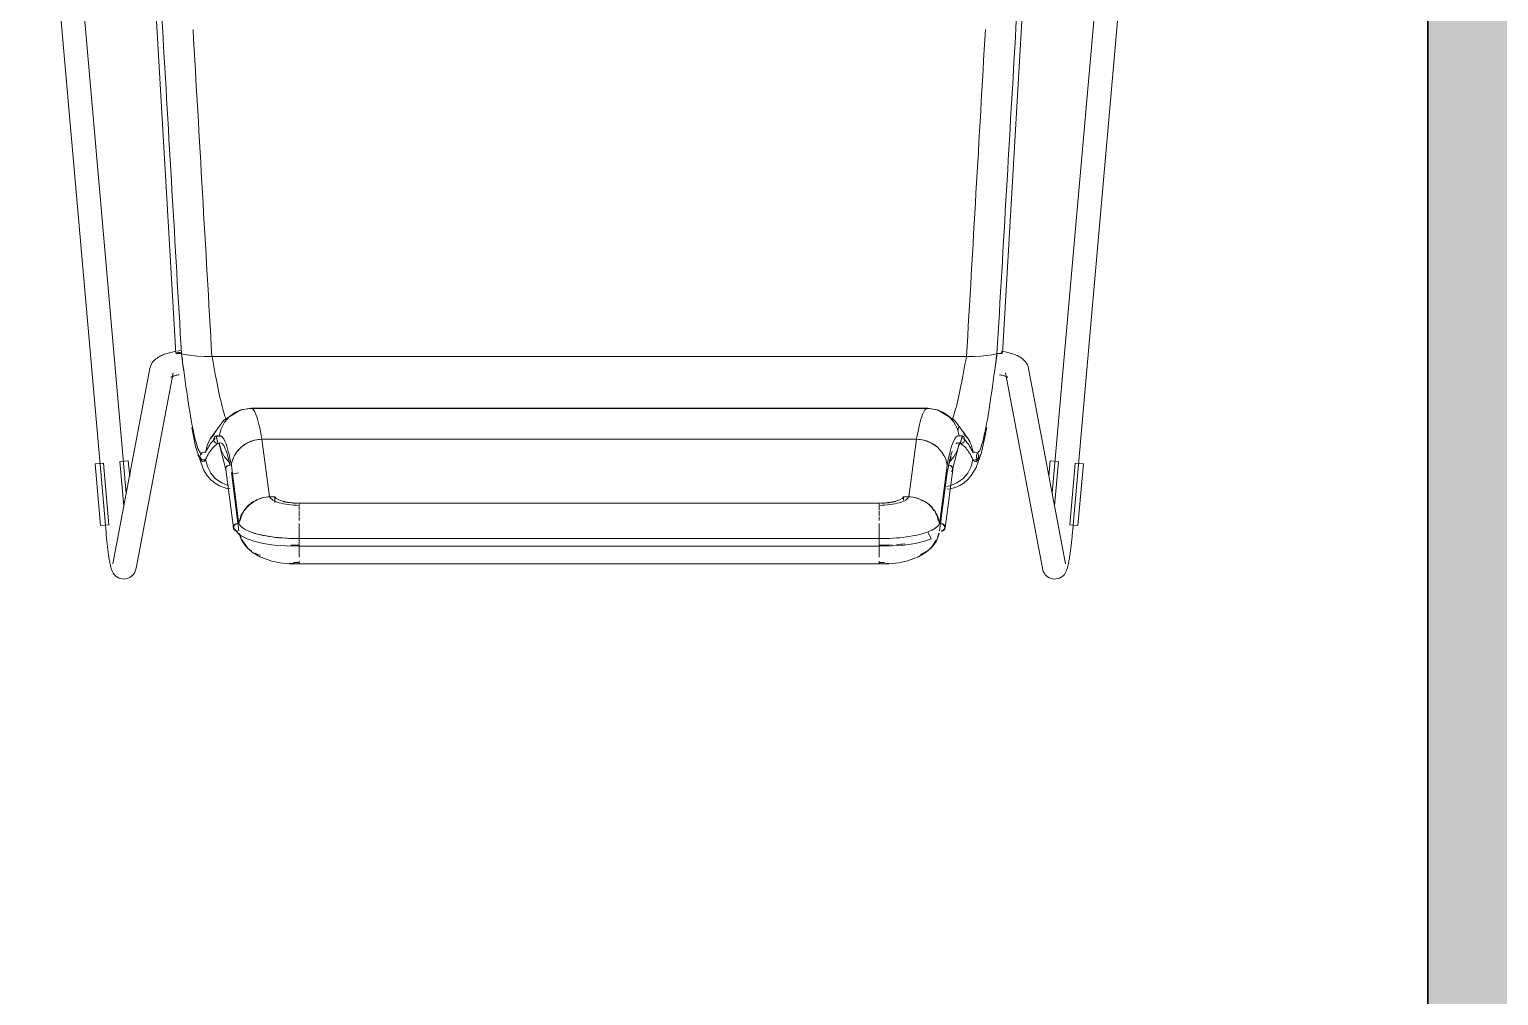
# Model space of a CAD drawing. Header units: millimetres. Extents: x 155927 to 295199, y -4084 to 97293.
# Drawn here: x 174840 to 175587, y 11252 to 11743 of the extents above; entities that cross this region are included whole.
import ezdxf

# ---------------------------------------------------------------- set-up
doc = ezdxf.new("R2010")
doc.units = ezdxf.units.MM
doc.header["$MEASUREMENT"] = 0
for name, color, linetype, lineweight in [('A-WALL-PATT', 7, 'CONTINUOUS', 9), ('I-FURN', 8, 'CONTINUOUS', 9), ('I-WALL', 7, 'CONTINUOUS', 9)]:
    doc.layers.add(name, color=color, linetype=linetype, lineweight=lineweight)

msp = doc.modelspace()

# ---------------------------------------------------------------- hatches: boundary and pattern name
at = {"layer": 'A-WALL-PATT'}
msp.add_hatch(color=256, dxfattribs=at).paths.add_polyline_path([(175550.83, 9369.61), (175652.83, 9369.61), (175652.83, 13505.61), (175550.83, 13505.61), (175550.83, 9692.73)], flags=0)

# ---------------------------------------------------------------- linework, layer by layer
at = {"layer": 'I-FURN'}
for p, q in [((174840.05, 11930.76), (174879, 11487.43)), ((174889.3, 11507.3), (174852.01, 11931.81)), ((175397.2, 11931.81), (175359.92, 11507.46)), ((175370.21, 11487.43), (175409.15, 11930.76)), ((174895.2, 11910.63), (174914.48, 11578.72)), ((175354.01, 11910.63), (175334.72, 11578.72)), ((174902.84, 11574.24), (174903.35, 11574.83)), ((174903.35, 11574.83), (174903.87, 11575.35)), ((174903.87, 11575.35), (174904.4, 11575.8)), ((174904.4, 11575.8), (174904.93, 11576.21)), ((174904.93, 11576.21), (174905.47, 11576.56)), ((174905.47, 11576.56), (174906.01, 11576.89)), ((174906.01, 11576.89), (174906.54, 11577.18)), ((174906.54, 11577.18), (174907.09, 11577.45)), ((174907.09, 11577.45), (174907.65, 11577.7)), ((174907.65, 11577.7), (174908.23, 11577.94)), ((174908.23, 11577.94), (174908.81, 11578.16)), ((174908.81, 11578.16), (174909.4, 11578.36)), ((174909.4, 11578.36), (174910, 11578.56)), ((174910, 11578.56), (174910.62, 11578.74)), ((174910.62, 11578.74), (174911.25, 11578.91)), ((174911.25, 11578.91), (174911.89, 11579.07)), ((174911.89, 11579.07), (174912.55, 11579.23)), ((174912.55, 11579.23), (174913.22, 11579.37)), ((174913.22, 11579.37), (174913.9, 11579.5)), ((174913.9, 11579.5), (174914.59, 11579.63)), ((174914.48, 11578.72), (174914.55, 11578.78)), ((174914.55, 11578.78), (174914.49, 11578.72)), ((174914.49, 11578.72), (174914.56, 11578.67)), ((174914.56, 11578.67), (174914.48, 11578.72)), ((174914.74, 11578.83), (174914.55, 11578.78)), ((174914.55, 11578.78), (174914.73, 11578.83)), ((174914.56, 11578.67), (174914.75, 11578.62)), ((174914.75, 11578.62), (174914.56, 11578.67)), ((174914.73, 11578.83), (174915.02, 11578.87)), ((174915.03, 11578.87), (174914.74, 11578.83)), ((174914.75, 11578.62), (174915.05, 11578.58)), ((174915.05, 11578.57), (174914.75, 11578.62)), ((174915.02, 11578.87), (174915.4, 11578.9)), ((174915.4, 11578.9), (174915.03, 11578.87)), ((174915.05, 11578.58), (174915.44, 11578.54)), ((174915.43, 11578.54), (174915.05, 11578.57)), ((174915.3, 11579.75), (174916.01, 11579.85)), ((174915.86, 11578.93), (174915.4, 11578.9)), ((174915.4, 11578.9), (174915.85, 11578.93)), ((174915.89, 11578.52), (174915.43, 11578.54)), ((174915.44, 11578.54), (174915.89, 11578.52)), ((174915.85, 11578.93), (174916.34, 11578.94)), ((174916.35, 11578.94), (174915.86, 11578.93)), ((174915.89, 11578.52), (174916.39, 11578.51)), ((174916.38, 11578.51), (174915.89, 11578.52)), ((174916.01, 11579.85), (174916.74, 11579.95)), ((174916.34, 11578.94), (174916.84, 11578.93)), ((174916.84, 11578.93), (174916.35, 11578.94)), ((174916.88, 11578.52), (174916.38, 11578.51)), ((174916.39, 11578.51), (174916.88, 11578.52)), ((174916.88, 11578.52), (174917.35, 11578.53)), ((174917.35, 11578.53), (174916.88, 11578.52)), ((174918.26, 11578.13), (174917.35, 11578.53)), ((174917.35, 11578.53), (174918.26, 11578.13)), ((174919.99, 11577.77), (174918.26, 11578.13)), ((174918.26, 11578.13), (174920, 11577.77)), ((174922.46, 11577.46), (174920, 11577.77)), ((174920, 11577.77), (174922.5, 11577.45)), ((174925.55, 11577.22), (174922.49, 11577.45)), ((174922.5, 11577.45), (174925.6, 11577.22)), ((174929.07, 11577.06), (174925.6, 11577.22)), ((174925.6, 11577.22), (174929.13, 11577.06)), ((174932.82, 11577), (174929.13, 11577.06)), ((174929.13, 11577.06), (174932.9, 11577)), ((174932.9, 11577), (175316.3, 11577)), ((175316.3, 11577), (174932.9, 11577)), ((175316.3, 11577), (175320.07, 11577.06)), ((175320.07, 11577.06), (175316.38, 11577)), ((175320.07, 11577.06), (175323.61, 11577.22)), ((175323.61, 11577.22), (175320.13, 11577.06)), ((175323.61, 11577.22), (175326.71, 11577.45)), ((175326.71, 11577.45), (175323.65, 11577.22)), ((175326.71, 11577.45), (175329.2, 11577.77)), ((175329.2, 11577.77), (175326.74, 11577.46)), ((175329.2, 11577.77), (175330.95, 11578.13)), ((175330.95, 11578.13), (175329.21, 11577.77)), ((175331.85, 11578.53), (175330.95, 11578.13)), ((175330.95, 11578.13), (175331.85, 11578.53)), ((175331.85, 11578.53), (175332.32, 11578.52)), ((175332.33, 11578.52), (175331.85, 11578.53)), ((175332.32, 11578.52), (175332.82, 11578.51)), ((175332.82, 11578.51), (175332.33, 11578.52)), ((175332.82, 11578.51), (175333.31, 11578.52)), ((175333.32, 11578.52), (175332.82, 11578.51)), ((175333.31, 11578.52), (175333.77, 11578.54)), ((175333.77, 11578.54), (175333.32, 11578.52)), ((175333.77, 11578.54), (175334.15, 11578.58)), ((175334.16, 11578.57), (175333.77, 11578.54)), ((175334.18, 11578.87), (175333.8, 11578.9)), ((175333.81, 11578.9), (175334.19, 11578.87)), ((175334.3, 11579.68), (175333.91, 11579.75)), ((175334.15, 11578.58), (175334.45, 11578.62)), ((175334.46, 11578.62), (175334.16, 11578.57)), ((175334.47, 11578.83), (175334.18, 11578.87)), ((175334.19, 11578.87), (175334.48, 11578.83)), ((175335.31, 11579.5), (175334.62, 11579.63)), ((175334.72, 11578.72), (175334.66, 11578.78)), ((175334.66, 11578.78), (175334.72, 11578.72)), ((175335.99, 11579.37), (175335.31, 11579.5)), ((175336.66, 11579.23), (175335.99, 11579.37)), ((175337.31, 11579.07), (175336.66, 11579.23)), ((175337.96, 11578.91), (175337.31, 11579.07)), ((175338.59, 11578.74), (175337.96, 11578.91)), ((175339.2, 11578.56), (175338.59, 11578.74)), ((175339.81, 11578.36), (175339.2, 11578.56)), ((175340.4, 11578.16), (175339.81, 11578.36)), ((175340.98, 11577.94), (175340.4, 11578.16)), ((175341.55, 11577.7), (175340.98, 11577.94)), ((175342.11, 11577.45), (175341.55, 11577.7)), ((175342.66, 11577.18), (175342.11, 11577.45)), ((175343.2, 11576.89), (175342.66, 11577.18)), ((175343.74, 11576.56), (175343.2, 11576.89)), ((175344.27, 11576.21), (175343.74, 11576.56)), ((175344.81, 11575.8), (175344.27, 11576.21)), ((175345.34, 11575.35), (175344.81, 11575.8)), ((175345.86, 11574.83), (175345.34, 11575.35)), ((175346.37, 11574.24), (175345.86, 11574.83)), ((174901.29, 11570.88), (174882.48, 11471.58)), ((174894.27, 11469.35), (174913.08, 11568.64)), ((174901.29, 11570.88), (174901.55, 11571.86)), ((174901.55, 11571.86), (174901.92, 11572.76)), ((174901.92, 11572.76), (174902.35, 11573.55)), ((174902.35, 11573.55), (174902.84, 11574.24)), ((174913.9, 11567.2), (174914.3, 11567.31)), ((174914.3, 11567.31), (174914.72, 11567.41)), ((174914.72, 11567.41), (174915.16, 11567.52)), ((174915.16, 11567.52), (174915.63, 11567.62)), ((174915.63, 11567.62), (174916.13, 11567.71)), ((175333.57, 11567.62), (175333.08, 11567.71)), ((175334.04, 11567.52), (175333.57, 11567.62)), ((175334.49, 11567.41), (175334.04, 11567.52)), ((175334.91, 11567.31), (175334.49, 11567.41)), ((175335.3, 11567.2), (175334.91, 11567.31)), ((175336.12, 11568.64), (175354.94, 11469.35)), ((175346.85, 11573.55), (175346.37, 11574.24)), ((175347.29, 11572.76), (175346.85, 11573.55)), ((175347.65, 11571.86), (175347.29, 11572.76)), ((175347.91, 11570.88), (175347.65, 11571.86)), ((175366.73, 11471.58), (175347.91, 11570.88)), ((174911.87, 11566.41), (174911.89, 11566.43)), ((174911.89, 11566.43), (174911.96, 11566.47)), ((174911.96, 11566.47), (174912.05, 11566.52)), ((174912.05, 11566.52), (174912.2, 11566.59)), ((174912.2, 11566.59), (174912.4, 11566.68)), ((174912.4, 11566.68), (174912.63, 11566.77)), ((174912.63, 11566.77), (174912.9, 11566.88)), ((174912.9, 11566.88), (174913.2, 11566.98)), ((174913.2, 11566.98), (174913.54, 11567.09)), ((174913.54, 11567.09), (174913.9, 11567.2)), ((175335.67, 11567.09), (175335.3, 11567.2)), ((175336, 11566.98), (175335.67, 11567.09)), ((175336.31, 11566.88), (175336, 11566.98)), ((175336.58, 11566.77), (175336.31, 11566.88)), ((175336.81, 11566.68), (175336.58, 11566.77)), ((175337, 11566.59), (175336.81, 11566.68)), ((175337.16, 11566.52), (175337, 11566.59)), ((175337.24, 11566.47), (175337.16, 11566.52)), ((175337.32, 11566.43), (175337.24, 11566.47)), ((175337.34, 11566.41), (175337.32, 11566.43)), ((174947.56, 11549.79), (174938.91, 11544.67)), ((174941.71, 11546.5), (174939.21, 11543.62)), ((174939.21, 11543.61), (174941.72, 11546.49)), ((174944.85, 11548.67), (174941.71, 11546.5)), ((174941.72, 11546.49), (174944.85, 11548.66)), ((174947.71, 11549.86), (174944.54, 11548.49)), ((174948.42, 11550.03), (174944.85, 11548.67)), ((174944.85, 11548.66), (174948.42, 11550.02)), ((174952.75, 11550.65), (174947.71, 11549.86)), ((174948.42, 11550.02), (174952.21, 11550.5)), ((174952.21, 11550.5), (174948.42, 11550.03)), ((174952.21, 11550.5), (175297, 11550.5)), ((175297, 11550.5), (174952.21, 11550.5)), ((174991.66, 11550.66), (174952.75, 11550.66)), ((175296.46, 11550.66), (174991.66, 11550.66)), ((175296.46, 11550.65), (175301.49, 11549.86)), ((175297, 11550.5), (175300.78, 11550.02)), ((175300.79, 11550.03), (175297, 11550.5)), ((175300.78, 11550.02), (175304.35, 11548.66)), ((175304.36, 11548.67), (175300.79, 11550.03)), ((175301.49, 11549.86), (175304.67, 11548.49)), ((175301.65, 11549.79), (175310.3, 11544.67)), ((175304.35, 11548.66), (175307.49, 11546.49)), ((175307.49, 11546.5), (175304.36, 11548.67)), ((175310, 11543.62), (175307.49, 11546.5)), ((175307.49, 11546.49), (175310, 11543.61)), ((174922.59, 11540.81), (174924.5, 11531.15)), ((174938.91, 11544.67), (174931.92, 11535.14)), ((174934.38, 11537.9), (174931.97, 11535.06)), ((174931.98, 11535.06), (174934.38, 11537.9)), ((174937.45, 11540.23), (174936.56, 11536.51)), ((174939.21, 11543.62), (174937.45, 11540.23)), ((174937.46, 11540.23), (174939.21, 11543.61)), ((175311.75, 11540.23), (175310, 11543.62)), ((175310, 11543.61), (175311.75, 11540.23)), ((175310.3, 11544.67), (175317.28, 11535.14)), ((175312.65, 11536.51), (175311.75, 11540.23)), ((175314.83, 11537.9), (175317.22, 11535.06)), ((175317.23, 11535.06), (175314.83, 11537.9)), ((175325.88, 11536.74), (175326.61, 11540.81)), ((174924.5, 11531.15), (174928.49, 11519.43)), ((174930.33, 11531.74), (174929.55, 11528.12)), ((174929.55, 11528.12), (174930.34, 11531.73)), ((174931.97, 11535.06), (174930.33, 11531.74)), ((174930.34, 11531.73), (174931.98, 11535.06)), ((174931.92, 11535.14), (174931.03, 11533.39)), ((174933.72, 11534.76), (174933.79, 11535.25)), ((174933.78, 11535.25), (174933.72, 11534.76)), ((174933.79, 11534.27), (174933.72, 11534.76)), ((174933.72, 11534.76), (174933.78, 11534.27)), ((174933.97, 11535.71), (174933.78, 11535.25)), ((174933.78, 11534.27), (174933.97, 11533.81)), ((174933.79, 11535.25), (174933.98, 11535.71)), ((174933.98, 11533.81), (174933.79, 11534.27)), ((174934.27, 11536.11), (174933.97, 11535.71)), ((174933.97, 11533.81), (174934.27, 11533.4)), ((174933.98, 11535.71), (174934.27, 11536.11)), ((174934.27, 11533.41), (174933.98, 11533.81)), ((174934.27, 11536.11), (174934.65, 11536.43)), ((174934.65, 11536.43), (174934.27, 11536.11)), ((174934.65, 11533.09), (174934.27, 11533.41)), ((174934.27, 11533.4), (174934.65, 11533.09)), ((174934.65, 11536.43), (174935.1, 11536.63)), ((174935.1, 11536.63), (174934.65, 11536.43)), ((174935.1, 11532.89), (174934.65, 11533.09)), ((174934.65, 11533.09), (174935.1, 11532.89)), ((174937.63, 11536.53), (174934.75, 11536.48)), ((174935.05, 11536.61), (174935.88, 11532.72)), ((174935.1, 11536.63), (174935.59, 11536.71)), ((174935.59, 11536.71), (174935.1, 11536.63)), ((174935.59, 11532.81), (174935.1, 11532.89)), ((174935.1, 11532.89), (174935.59, 11532.8)), ((174935.59, 11536.71), (174936.09, 11536.67)), ((174936.09, 11536.67), (174935.59, 11536.71)), ((174936.09, 11532.85), (174935.59, 11532.81)), ((174935.59, 11532.8), (174936.09, 11532.84)), ((174936.09, 11536.67), (174936.56, 11536.51)), ((174936.56, 11536.51), (174936.09, 11536.67)), ((174936.56, 11533.01), (174936.09, 11532.85)), ((174936.09, 11532.84), (174936.56, 11533)), ((174936.56, 11533), (174937.45, 11529.29)), ((174936.92, 11531.16), (174936.59, 11533.02)), ((174939.88, 11519.54), (174936.92, 11531.16)), ((174947.82, 11531.03), (174945.33, 11528.29)), ((174950.93, 11533.11), (174947.82, 11531.03)), ((174954.48, 11534.43), (174950.93, 11533.11)), ((174958.25, 11534.9), (174954.48, 11534.43)), ((174962.11, 11505.63), (174958.25, 11534.9)), ((174958.25, 11534.9), (175290.96, 11534.9)), ((175290.96, 11534.9), (174958.25, 11534.9)), ((175290.96, 11534.9), (175287.1, 11505.63)), ((175294.73, 11534.43), (175290.96, 11534.9)), ((175298.28, 11533.11), (175294.73, 11534.43)), ((175301.39, 11531.03), (175298.28, 11533.11)), ((175303.88, 11528.29), (175301.39, 11531.03)), ((175309.32, 11519.54), (175312.29, 11531.16)), ((175311.75, 11529.29), (175312.65, 11533)), ((175312.29, 11531.16), (175314.46, 11536.48)), ((175312.65, 11536.51), (175313.12, 11536.67)), ((175313.12, 11536.67), (175312.65, 11536.51)), ((175313.12, 11532.85), (175312.65, 11533.01)), ((175312.65, 11533), (175313.12, 11532.84)), ((175313.12, 11536.67), (175313.61, 11536.71)), ((175313.61, 11536.71), (175313.12, 11536.67)), ((175313.61, 11532.81), (175313.12, 11532.85)), ((175313.12, 11532.84), (175313.61, 11532.8)), ((175313.33, 11532.72), (175314.16, 11536.61)), ((175313.61, 11536.71), (175314.1, 11536.63)), ((175314.11, 11536.63), (175313.61, 11536.71)), ((175314.1, 11532.89), (175313.61, 11532.81)), ((175313.61, 11532.8), (175314.11, 11532.89)), ((175314.1, 11536.63), (175314.55, 11536.43)), ((175314.55, 11533.09), (175314.1, 11532.89)), ((175314.56, 11536.43), (175314.11, 11536.63)), ((175314.11, 11532.89), (175314.56, 11533.09)), ((175314.55, 11536.43), (175314.94, 11536.11)), ((175314.94, 11533.41), (175314.55, 11533.09)), ((175314.94, 11536.11), (175314.56, 11536.43)), ((175314.56, 11533.09), (175314.94, 11533.4)), ((175314.94, 11536.11), (175315.23, 11535.71)), ((175315.23, 11535.71), (175314.94, 11536.11)), ((175315.23, 11533.81), (175314.94, 11533.41)), ((175314.94, 11533.4), (175315.23, 11533.81)), ((175315.23, 11535.71), (175315.42, 11535.25)), ((175315.42, 11535.25), (175315.23, 11535.71)), ((175315.42, 11534.27), (175315.23, 11533.81)), ((175315.23, 11533.81), (175315.42, 11534.27)), ((175315.42, 11535.25), (175315.48, 11534.76)), ((175315.49, 11534.76), (175315.42, 11535.25)), ((175315.48, 11534.76), (175315.42, 11534.27)), ((175315.42, 11534.27), (175315.49, 11534.76)), ((175317.22, 11535.06), (175318.86, 11531.73)), ((175318.87, 11531.74), (175317.23, 11535.06)), ((175317.28, 11535.14), (175318.17, 11533.39)), ((175318.86, 11531.73), (175319.66, 11528.12)), ((175319.66, 11528.12), (175318.87, 11531.74)), ((175323.99, 11528.22), (175325.88, 11536.74)), ((174873.43, 11522.45), (174875.47, 11522.63)), ((174876.19, 11491.04), (174873.43, 11522.45)), ((174875.47, 11522.63), (174877.53, 11522.81)), ((174880.42, 11491.41), (174877.66, 11522.82)), ((174886.11, 11523.57), (174888.09, 11500.96)), ((174886.23, 11523.58), (174888.29, 11523.76)), ((174888.29, 11523.76), (174890.34, 11523.94)), ((174891.03, 11516.04), (174890.34, 11523.94)), ((174926.78, 11526.83), (174926.72, 11526.34)), ((174926.72, 11526.34), (174926.8, 11525.85)), ((174926.73, 11526.34), (174926.79, 11526.82)), ((174926.8, 11525.85), (174926.73, 11526.34)), ((174926.97, 11527.29), (174926.78, 11526.83)), ((174926.79, 11526.82), (174926.97, 11527.28)), ((174927, 11525.4), (174926.8, 11525.85)), ((174926.8, 11525.85), (174926.99, 11525.4)), ((174926.97, 11527.28), (174927.26, 11527.69)), ((174927.25, 11527.69), (174926.97, 11527.29)), ((174926.99, 11525.4), (174927.29, 11525)), ((174927.3, 11525.01), (174927, 11525.4)), ((174927.63, 11528.01), (174927.25, 11527.69)), ((174927.26, 11527.69), (174927.64, 11528)), ((174927.29, 11525), (174927.68, 11524.7)), ((174927.68, 11524.7), (174927.3, 11525.01)), ((174928.08, 11528.21), (174927.63, 11528.01)), ((174927.64, 11528), (174928.09, 11528.21)), ((174928.14, 11524.51), (174927.68, 11524.7)), ((174927.68, 11524.7), (174928.14, 11524.5)), ((174928.58, 11528.3), (174928.08, 11528.21)), ((174928.09, 11528.21), (174928.58, 11528.3)), ((174928.63, 11524.43), (174928.14, 11524.51)), ((174928.14, 11524.5), (174928.63, 11524.43)), ((174928.58, 11528.3), (174929.08, 11528.27)), ((174929.07, 11528.27), (174928.58, 11528.3)), ((174929.13, 11524.47), (174928.63, 11524.43)), ((174928.63, 11524.43), (174929.13, 11524.47)), ((174929.55, 11528.12), (174929.07, 11528.27)), ((174929.08, 11528.27), (174929.55, 11528.12)), ((174929.6, 11524.64), (174929.13, 11524.47)), ((174929.13, 11524.47), (174929.6, 11524.64)), ((174929.6, 11524.64), (174930.5, 11521.01)), ((174937.45, 11529.29), (174939.21, 11525.9)), ((174939.21, 11525.9), (174941.71, 11523.02)), ((175307.74, 11523.49), (175306.36, 11517.2)), ((175307.49, 11523.02), (175310, 11525.9)), ((175308.49, 11525.93), (175307.74, 11523.49)), ((175310, 11525.9), (175311.75, 11529.29)), ((175318.7, 11521.01), (175319.6, 11524.64)), ((175319.6, 11524.64), (175320.08, 11524.47)), ((175320.08, 11524.47), (175319.61, 11524.64)), ((175319.66, 11528.12), (175320.13, 11528.27)), ((175320.13, 11528.27), (175319.66, 11528.12)), ((175320.13, 11528.27), (175320.63, 11528.3)), ((175320.63, 11528.3), (175320.13, 11528.27)), ((175320.51, 11523.71), (175321.68, 11523.39)), ((175321.07, 11524.51), (175320.57, 11524.43)), ((175320.57, 11524.43), (175321.07, 11524.5)), ((175320.63, 11528.3), (175321.12, 11528.21)), ((175321.12, 11528.21), (175320.63, 11528.3)), ((175321.52, 11524.7), (175321.07, 11524.51)), ((175321.07, 11524.5), (175321.52, 11524.7)), ((175321.12, 11528.21), (175321.57, 11528)), ((175321.57, 11528.01), (175321.12, 11528.21)), ((175321.31, 11520.59), (175323.99, 11528.22)), ((175321.68, 11523.39), (175321.49, 11527.24)), ((175321.91, 11525.01), (175321.52, 11524.7)), ((175321.52, 11524.7), (175321.91, 11525)), ((175321.95, 11527.69), (175321.57, 11528.01)), ((175321.57, 11528), (175321.95, 11527.69)), ((175322.21, 11525.4), (175321.91, 11525.01)), ((175321.91, 11525), (175322.21, 11525.4)), ((175321.95, 11527.69), (175322.24, 11527.28)), ((175322.24, 11527.29), (175321.95, 11527.69)), ((175322.4, 11525.85), (175322.21, 11525.4)), ((175322.21, 11525.4), (175322.41, 11525.85)), ((175322.42, 11526.83), (175322.24, 11527.29)), ((175322.24, 11527.28), (175322.42, 11526.82)), ((175322.48, 11526.34), (175322.4, 11525.85)), ((175322.41, 11525.85), (175322.48, 11526.34)), ((175322.48, 11526.34), (175322.42, 11526.83)), ((175322.42, 11526.82), (175322.48, 11526.34)), ((175358.87, 11523.94), (175358.17, 11516.04)), ((175358.87, 11523.94), (175360.91, 11523.76)), ((175360.91, 11523.76), (175362.98, 11523.58)), ((175361.13, 11501.09), (175363.1, 11523.57)), ((175371.55, 11522.82), (175368.79, 11491.41)), ((175371.67, 11522.81), (175373.74, 11522.63)), ((175375.78, 11522.45), (175373.02, 11491.04)), ((175373.74, 11522.63), (175375.78, 11522.45)), ((174928.49, 11519.43), (174930.3, 11516.61)), ((174930.3, 11516.61), (174932.29, 11514.36)), ((174930.5, 11521.01), (174932.24, 11517.69)), ((174932.24, 11517.69), (174934.73, 11514.86)), ((174939.92, 11520.32), (174939.86, 11519.85)), ((174939.86, 11519.85), (174939.92, 11519.39)), ((174939.87, 11519.62), (174943.72, 11489.84)), ((174940.11, 11520.76), (174939.92, 11520.32)), ((174939.92, 11519.39), (174940.11, 11518.94)), ((174940.41, 11521.15), (174940.11, 11520.76)), ((174940.79, 11521.45), (174940.41, 11521.15)), ((174941.24, 11521.64), (174940.79, 11521.45)), ((174941.73, 11521.72), (174941.24, 11521.64)), ((174942.23, 11521.68), (174941.73, 11521.72)), ((174946.54, 11491.83), (174942.7, 11521.53)), ((174942.72, 11517.98), (174946.56, 11488.29)), ((174942.84, 11517.2), (174946.33, 11517.89)), ((175302.64, 11488.29), (175306.49, 11517.98)), ((175302.66, 11491.83), (175306.51, 11521.53)), ((175305.48, 11489.84), (175309.34, 11519.62)), ((175307.47, 11521.72), (175306.98, 11521.68)), ((175307.97, 11521.64), (175307.47, 11521.72)), ((175308.42, 11521.45), (175307.97, 11521.64)), ((175308.8, 11521.15), (175308.42, 11521.45)), ((175309.09, 11520.76), (175308.8, 11521.15)), ((175308.8, 11518.56), (175309.1, 11518.94)), ((175309.28, 11520.32), (175309.09, 11520.76)), ((175309.1, 11518.94), (175309.28, 11519.39)), ((175309.35, 11519.85), (175309.28, 11520.32)), ((175309.28, 11519.39), (175309.35, 11519.85)), ((175314.48, 11514.86), (175316.96, 11517.69)), ((175316.96, 11517.69), (175318.7, 11521.01)), ((175317.07, 11514.52), (175318.81, 11516.48)), ((175318.81, 11516.48), (175321.31, 11520.59)), ((174932.29, 11514.36), (174934.46, 11512.58)), ((174934.46, 11512.58), (174936.73, 11511.24)), ((174934.73, 11514.86), (174937.81, 11512.69)), ((174936.73, 11511.24), (174940.33, 11509.95)), ((174937.81, 11512.69), (174941.32, 11511.28)), ((174940.33, 11509.95), (174942.11, 11509.72)), ((175307.88, 11511.29), (175306.14, 11510.92)), ((175306.14, 11510.92), (175307.88, 11511.28)), ((175306.6, 11509.62), (175308.02, 11509.77)), ((175307.88, 11511.28), (175311.4, 11512.69)), ((175308.02, 11509.77), (175310.53, 11510.43)), ((175310.53, 11510.43), (175312.9, 11511.46)), ((175311.4, 11512.69), (175314.48, 11514.86)), ((175312.9, 11511.46), (175315.1, 11512.83)), ((175315.1, 11512.83), (175317.07, 11514.52)), ((174964.82, 11505.69), (174962.11, 11505.63)), ((174964.82, 11505.69), (174964.82, 11502.69)), ((174965.46, 11504.83), (174964.82, 11505.69)), ((174966.81, 11504.05), (174965.46, 11504.83)), ((174968.8, 11503.37), (174966.81, 11504.05)), ((174971.29, 11502.86), (174968.8, 11503.37)), ((174974.14, 11502.55), (174971.29, 11502.86)), ((174977.18, 11502.44), (174974.14, 11502.55)), ((175272.03, 11502.44), (174977.18, 11502.44)), ((174977.18, 11502.38), (175272.03, 11502.38)), ((174977.18, 11499.11), (174977.18, 11500.85)), ((175275.07, 11502.55), (175272.03, 11502.44)), ((175272.03, 11500.85), (175272.03, 11499.11)), ((175277.92, 11502.86), (175275.07, 11502.55)), ((175280.41, 11503.37), (175277.92, 11502.86)), ((175282.39, 11504.05), (175280.41, 11503.37)), ((175283.74, 11504.83), (175282.39, 11504.05)), ((175284.38, 11505.69), (175283.74, 11504.83)), ((175284.38, 11504.03), (175284.38, 11505.69)), ((175287.1, 11505.63), (175284.38, 11505.69)), ((174946.41, 11489.48), (174945.79, 11494.25)), ((174977.18, 11496.06), (174977.18, 11498.53)), ((174977.18, 11493.7), (174977.18, 11495.54)), ((175272.03, 11498.53), (175272.03, 11496.06)), ((175272.03, 11495.54), (175272.03, 11493.7)), ((175303.1, 11491.82), (175303.41, 11494.26)), ((174878.23, 11491.22), (174876.19, 11491.04)), ((174880.29, 11491.4), (174878.23, 11491.22)), ((174879.01, 11487.28), (174879, 11487.43)), ((174879.08, 11486.52), (174879.01, 11487.28)), ((174879.15, 11485.77), (174879.08, 11486.52)), ((174879.22, 11485.03), (174879.15, 11485.77)), ((174946.63, 11486.44), (174944.08, 11489.35)), ((174950.75, 11484.26), (174946.63, 11486.44)), ((174952.51, 11487.8), (174955.94, 11486.71)), ((174955.94, 11486.71), (174960.38, 11485.74)), ((174960.38, 11485.74), (174964.39, 11485.15)), ((174964.39, 11485.15), (174970.95, 11484.61)), ((174977.18, 11488.51), (174977.18, 11492.07)), ((174977.18, 11488.32), (174977.18, 11484.51)), ((174977.18, 11484.51), (174977.18, 11488.32)), ((175272.03, 11492.07), (175272.03, 11488.51)), ((175272.03, 11484.51), (175272.03, 11488.32)), ((175272.03, 11488.32), (175272.03, 11484.51)), ((175298.46, 11484.26), (175296.7, 11487.8)), ((175370.98, 11491.22), (175368.91, 11491.4)), ((175369.98, 11485.03), (175370.05, 11485.77)), ((175370.05, 11485.77), (175370.12, 11486.52)), ((175370.12, 11486.52), (175370.19, 11487.28)), ((175370.19, 11487.28), (175370.21, 11487.43)), ((175373.02, 11491.04), (175370.98, 11491.22)), ((174879.3, 11484.28), (174879.22, 11485.03)), ((174879.38, 11483.54), (174879.3, 11484.28)), ((174879.45, 11482.81), (174879.38, 11483.54)), ((174879.53, 11482.08), (174879.45, 11482.81)), ((174879.61, 11481.36), (174879.53, 11482.08)), ((174879.7, 11480.66), (174879.61, 11481.36)), ((174879.78, 11479.96), (174879.7, 11480.66)), ((174879.87, 11479.27), (174879.78, 11479.96)), ((174879.95, 11478.59), (174879.87, 11479.27)), ((174880.04, 11477.93), (174879.95, 11478.59)), ((174880.13, 11477.28), (174880.04, 11477.93)), ((174948.21, 11483.65), (174948.11, 11483.85)), ((174950.88, 11479.76), (174948.21, 11483.65)), ((174954.2, 11483.1), (174950.75, 11484.26)), ((174953.36, 11477.46), (174950.88, 11479.76)), ((174958.89, 11482), (174954.2, 11483.1)), ((174964.51, 11481.16), (174958.89, 11482)), ((174970.64, 11480.67), (174964.51, 11481.16)), ((174977.18, 11480.57), (174970.64, 11480.67)), ((174970.95, 11484.61), (174977.18, 11484.54)), ((175272.03, 11484.54), (174977.18, 11484.54)), ((174977.18, 11480.58), (174977.18, 11484.53)), ((174977.18, 11484.53), (174977.18, 11484.43)), ((174977.18, 11484.43), (174977.18, 11484.2)), ((174977.18, 11484.2), (174977.18, 11483.87)), ((174977.18, 11483.87), (174977.18, 11483.45)), ((174977.18, 11483.45), (174977.18, 11482.98)), ((174977.18, 11482.98), (174977.18, 11482.48)), ((174977.18, 11482.48), (174977.18, 11481.99)), ((174977.18, 11481.99), (174977.18, 11481.54)), ((174977.18, 11481.54), (174977.18, 11481.15)), ((174977.18, 11481.15), (174977.18, 11480.84)), ((174977.18, 11480.84), (174977.18, 11480.64)), ((174977.18, 11480.82), (174977.18, 11477.79)), ((174977.18, 11477.8), (174977.18, 11480.82)), ((174977.18, 11480.64), (174977.18, 11480.57)), ((174977.18, 11480.57), (175272.03, 11480.57)), ((174977.18, 11475.06), (174977.18, 11477.64)), ((175272.03, 11484.43), (175272.03, 11480.58)), ((175272.03, 11484.2), (175272.03, 11484.43)), ((175272.03, 11483.87), (175272.03, 11484.2)), ((175272.03, 11483.45), (175272.03, 11483.87)), ((175272.03, 11482.98), (175272.03, 11483.45)), ((175272.03, 11482.48), (175272.03, 11482.98)), ((175272.03, 11481.99), (175272.03, 11482.48)), ((175272.03, 11481.54), (175272.03, 11481.99)), ((175272.03, 11481.15), (175272.03, 11481.54)), ((175272.03, 11480.84), (175272.03, 11481.15)), ((175272.03, 11480.64), (175272.03, 11480.84)), ((175272.03, 11477.79), (175272.03, 11480.82)), ((175272.03, 11480.82), (175272.03, 11477.8)), ((175272.03, 11480.57), (175278.57, 11480.67)), ((175272.03, 11480.57), (175272.03, 11480.64)), ((175272.03, 11477.64), (175272.03, 11475.06)), ((175278.57, 11480.67), (175284.69, 11481.16)), ((175284.69, 11481.16), (175290.31, 11482)), ((175290.31, 11482), (175295, 11483.1)), ((175295, 11483.1), (175298.46, 11484.26)), ((175295.85, 11477.46), (175298.32, 11479.76)), ((175298.32, 11479.76), (175301, 11483.65)), ((175301, 11483.65), (175301.1, 11483.85)), ((175369.08, 11477.28), (175369.16, 11477.93)), ((175369.16, 11477.93), (175369.25, 11478.59)), ((175369.25, 11478.59), (175369.34, 11479.27)), ((175369.34, 11479.27), (175369.42, 11479.96)), ((175369.42, 11479.96), (175369.51, 11480.66)), ((175369.51, 11480.66), (175369.59, 11481.36)), ((175369.59, 11481.36), (175369.67, 11482.08)), ((175369.67, 11482.08), (175369.75, 11482.81)), ((175369.75, 11482.81), (175369.83, 11483.54)), ((175369.83, 11483.54), (175369.91, 11484.28)), ((175369.91, 11484.28), (175369.98, 11485.03)), ((174880.22, 11476.65), (174880.13, 11477.28)), ((174880.31, 11476.03), (174880.22, 11476.65)), ((174880.4, 11475.42), (174880.31, 11476.03)), ((174880.49, 11474.84), (174880.4, 11475.42)), ((174880.59, 11474.27), (174880.49, 11474.84)), ((174880.68, 11473.72), (174880.59, 11474.27)), ((174880.77, 11473.19), (174880.68, 11473.72)), ((174880.87, 11472.67), (174880.77, 11473.19)), ((174880.96, 11472.18), (174880.87, 11472.67)), ((174881.06, 11471.7), (174880.96, 11472.18)), ((174881.15, 11471.24), (174881.06, 11471.7)), ((174881.25, 11470.8), (174881.15, 11471.24)), ((174881.35, 11470.37), (174881.25, 11470.8)), ((174881.46, 11469.95), (174881.35, 11470.37)), ((174957.24, 11475.07), (174953.36, 11477.46)), ((174963.29, 11472.95), (174957.24, 11475.07)), ((174967.32, 11472.16), (174963.29, 11472.95)), ((174972.15, 11471.65), (174967.32, 11472.16)), ((174977.18, 11471.54), (174972.15, 11471.65)), ((174977.18, 11471.55), (174977.18, 11473.03)), ((174977.18, 11471.71), (174977.18, 11471.54)), ((174977.18, 11471.54), (175272.03, 11471.54)), ((175272.03, 11473.03), (175272.03, 11471.55)), ((175272.03, 11471.54), (175272.03, 11471.71)), ((175272.03, 11471.54), (175277.06, 11471.65)), ((175277.06, 11471.65), (175281.88, 11472.16)), ((175281.88, 11472.16), (175285.92, 11472.95)), ((175285.92, 11472.95), (175291.96, 11475.07)), ((175291.96, 11475.07), (175295.85, 11477.46)), ((175367.75, 11469.95), (175367.85, 11470.37)), ((175367.85, 11470.37), (175367.95, 11470.8)), ((175367.95, 11470.8), (175368.05, 11471.24)), ((175368.05, 11471.24), (175368.15, 11471.7)), ((175368.15, 11471.7), (175368.24, 11472.18)), ((175368.24, 11472.18), (175368.34, 11472.67)), ((175368.34, 11472.67), (175368.43, 11473.19)), ((175368.43, 11473.19), (175368.53, 11473.72)), ((175368.53, 11473.72), (175368.62, 11474.27)), ((175368.62, 11474.27), (175368.71, 11474.84)), ((175368.71, 11474.84), (175368.8, 11475.42)), ((175368.8, 11475.42), (175368.89, 11476.03)), ((175368.89, 11476.03), (175368.99, 11476.65)), ((175368.99, 11476.65), (175369.08, 11477.28)), ((174881.56, 11469.55), (174881.46, 11469.95)), ((174881.68, 11469.16), (174881.56, 11469.55)), ((174881.8, 11468.76), (174881.68, 11469.16)), ((174881.95, 11468.36), (174881.8, 11468.76)), ((174882.12, 11467.93), (174881.95, 11468.36)), ((174882.33, 11467.45), (174882.12, 11467.93)), ((174882.63, 11466.89), (174882.33, 11467.45)), ((174883.11, 11466.19), (174882.63, 11466.89)), ((174883.97, 11465.28), (174883.11, 11466.19)), ((174885.62, 11464.24), (174883.97, 11465.28)), ((174888.38, 11463.76), (174885.62, 11464.24)), ((174891.13, 11464.59), (174888.38, 11463.76)), ((174891.13, 11464.59), (174892.71, 11465.91)), ((174892.71, 11465.91), (174893.46, 11467)), ((174893.46, 11467), (174893.83, 11467.8)), ((174893.83, 11467.8), (174894.05, 11468.42)), ((174894.05, 11468.42), (174894.18, 11468.93)), ((174894.18, 11468.93), (174894.27, 11469.35)), ((175355.02, 11468.93), (175354.94, 11469.35)), ((175355.16, 11468.42), (175355.02, 11468.93)), ((175355.37, 11467.8), (175355.16, 11468.42)), ((175355.75, 11467), (175355.37, 11467.8)), ((175356.5, 11465.91), (175355.75, 11467)), ((175358.07, 11464.59), (175356.5, 11465.91)), ((175358.07, 11464.59), (175360.82, 11463.76)), ((175360.82, 11463.76), (175363.58, 11464.24)), ((175363.58, 11464.24), (175365.24, 11465.28)), ((175365.24, 11465.28), (175366.09, 11466.19)), ((175366.09, 11466.19), (175366.57, 11466.89)), ((175366.57, 11466.89), (175366.87, 11467.45)), ((175366.87, 11467.45), (175367.09, 11467.93)), ((175367.09, 11467.93), (175367.26, 11468.36)), ((175367.26, 11468.36), (175367.4, 11468.76)), ((175367.4, 11468.76), (175367.53, 11469.16)), ((175367.53, 11469.16), (175367.64, 11469.55)), ((175367.64, 11469.55), (175367.75, 11469.95))]:
    msp.add_line(p, q, dxfattribs=at)
for centre, major_axis, ratio, start_param, end_param in [((174958.38, 11519.84), (-15.78, 0), 0.955139, 4.720632, 5.68731), ((175290.83, 11519.84), (-15.78, 0), 0.955139, 3.737469, 4.704147), ((174958.38, 11519.84), (-15.78, 0), 0.955139, 5.929149, 6.170649), ((174958.38, 11519.84), (-15.78, 0), 0.955139, 5.687432, 5.928979), ((175290.83, 11519.84), (-15.78, 0), 0.955139, 3.495799, 3.737346), ((175290.83, 11519.84), (-15.78, 0), 0.955139, 3.254129, 3.495629), ((174941.82, 11519.85), (-1.96, 0), 0.955139, 4.501447, 6.790779), ((175307.39, 11519.85), (-1.96, 0), 0.955139, 2.379629, 4.923331), ((174977.18, 11487.29), (0, -15.75), 0.000004, 3.431839, 3.614078), ((175272.03, 11487.29), (0, -15.75), 0.000004, 2.669107, 2.851347), ((174977.18, 11475.81), (-12.4, 0), 0.287441, 1.332781, 1.570796), ((175272.03, 11475.81), (12.4, 0), 0.287441, 4.712389, 4.932602)]:
    msp.add_ellipse(centre, major_axis=major_axis, ratio=ratio, start_param=start_param, end_param=end_param, dxfattribs=at)
for points in [[(174917.35, 11578.53), (174914.13, 11633.77), (174907.69, 11744.36), (174901.25, 11855.13), (174898.03, 11910.53)], [(175331.85, 11578.53), (175335.07, 11633.77), (175341.51, 11744.36), (175347.95, 11855.13), (175351.17, 11910.53)], [(174932.82, 11577), (174929.63, 11632.36), (174926.43, 11687.78), (174923.24, 11743.25)], [(175325.97, 11743.25), (175322.77, 11687.78), (175319.58, 11632.36), (175316.38, 11577)], [(174917.37, 11578.52), (174917.76, 11575.46), (174918.14, 11572.37), (174918.53, 11569.32)], [(175331.84, 11578.52), (175331.44, 11575.4), (175331.05, 11572.24), (175330.65, 11569.12)], [(174952.75, 11550.65), (174952.57, 11550.65), (174952.39, 11550.6), (174952.21, 11550.5)], [(175297, 11550.5), (175296.82, 11550.6), (175296.64, 11550.65), (175296.46, 11550.65)], [(175312.25, 11540.98), (175312.2, 11540.51), (175312.14, 11540.04), (175312.09, 11539.58)], [(174936.56, 11536.51), (174937.58, 11537.06), (174939.63, 11535.09), (174941.68, 11527.03), (174942.7, 11521.53)], [(175312.65, 11536.51), (175311.62, 11537.06), (175309.58, 11535.09), (175307.53, 11527.03), (175306.51, 11521.53)], [(175312.65, 11533.01), (175312.1, 11533.3), (175311.56, 11533.16), (175311.01, 11532.59)], [(175309.11, 11528.85), (175308.45, 11526.96), (175307.79, 11524.15), (175307.13, 11521.11)], [(174962.11, 11505.63), (174960.81, 11505.59), (174958.31, 11505.23), (174954.71, 11503.81), (174951.57, 11501.62), (174949.04, 11498.78), (174947.27, 11495.44), (174946.69, 11493.07), (174946.54, 11491.83)], [(174977.18, 11501.31), (174973.39, 11501.37), (174965.99, 11502.34), (174962.61, 11504.5), (174962.35, 11505.62)], [(174968.8, 11503.33), (174970.85, 11502.78), (174973.57, 11502.49), (174976.34, 11502.4)], [(175286.85, 11505.61), (175286.72, 11505.06), (175285.78, 11503.96), (175282.46, 11502.56), (175277.66, 11501.6), (175273.92, 11501.34), (175272.03, 11501.31)], [(175272.87, 11502.39), (175275.65, 11502.44), (175278.19, 11502.8), (175280.41, 11503.33)], [(175302.66, 11491.83), (175302.51, 11493.07), (175301.93, 11495.44), (175300.17, 11498.78), (175297.64, 11501.62), (175294.49, 11503.81), (175290.89, 11505.23), (175288.39, 11505.59), (175287.1, 11505.63)], [(175297.31, 11501.52), (175298.26, 11500.68), (175299.21, 11499.76), (175299.83, 11498.71)], [(174947, 11493.34), (174947.32, 11494.73), (174947.82, 11496.1), (174948.52, 11497.35)], [(175300.68, 11497.34), (175301.37, 11496.08), (175301.78, 11494.72), (175302.12, 11493.33)], [(174945.78, 11492.01), (174945.95, 11492.02), (174946.12, 11492.02), (174946.28, 11491.98)], [(174977.18, 11484.51), (174974.83, 11484.46), (174970.18, 11484.54), (174963.32, 11485.17), (174957.18, 11486.28), (174952.11, 11487.81), (174948.41, 11489.7), (174947.1, 11491.11), (174946.75, 11491.84)], [(174947.63, 11484.95), (174947.39, 11485.57), (174947.23, 11486.23), (174947.09, 11486.88)], [(175302.19, 11486.95), (175302.04, 11486.27), (175301.83, 11485.59), (175301.58, 11484.94)], [(174977.18, 11481.11), (174975.75, 11481.08), (174974.33, 11481.09), (174972.91, 11481.12)], [(175278.63, 11481.21), (175276.45, 11481.1), (175274.25, 11481.07), (175272.03, 11481.11)], [(175285.18, 11481.79), (175283.77, 11481.61), (175282.32, 11481.44), (175280.84, 11481.33)], [(174954.79, 11477.02), (174955.68, 11476.59), (174956.6, 11476.18), (174957.57, 11475.95)], [(174977.18, 11471.63), (174975.46, 11471.62), (174973.79, 11471.7), (174972.21, 11471.85)], [(175276.63, 11471.82), (175275.16, 11471.69), (175273.61, 11471.62), (175272.03, 11471.63)]]:
    msp.add_open_spline(points, degree=3, dxfattribs=at)
for points, knots in [([(174917.35, 11578.53), (174918.37, 11570.98), (174920.4, 11555.77), (174923.45, 11537.33), (174925.89, 11529.03), (174927.31, 11527.43), (174927.72, 11527.24)], [0, 0, 0, 0, 0.25, 0.5, 0.75, 0.8499412, 0.8499412, 0.8499412, 0.8499412]), ([(174940.2, 11544.73), (174939.72, 11545.88), (174938.26, 11550.12), (174935.82, 11560.84), (174933.88, 11571.62), (174932.9, 11577)], [0.375, 0.375, 0.375, 0.375, 0.5, 0.75, 1, 1, 1, 1]), ([(175316.3, 11577), (175315.33, 11571.62), (175313.38, 11560.84), (175310.95, 11550.12), (175309.49, 11545.88), (175309, 11544.73)], [0, 0, 0, 0, 0.25, 0.5, 0.625, 0.625, 0.625, 0.625]), ([(175331.85, 11578.53), (175330.84, 11570.98), (175328.83, 11555.95), (175326.82, 11543.77), (175325.83, 11539.02)], [0, 0, 0, 0, 0.25, 0.494112, 0.494112, 0.494112, 0.494112]), ([(174958.25, 11534.9), (174957.24, 11540.63), (174955.41, 11548.27), (174953.58, 11550.66), (174952.75, 11550.65)], [0, 0, 0, 0, 0.5, 0.9107154, 0.9107154, 0.9107154, 0.9107154]), ([(175296.46, 11550.65), (175295.63, 11550.66), (175293.8, 11548.27), (175291.97, 11540.63), (175290.96, 11534.9)], [0.0892847, 0.0892847, 0.0892847, 0.0892847, 0.5, 1, 1, 1, 1]), ([(175325.75, 11538.68), (175324.74, 11533.87), (175323.31, 11528.35), (175321.89, 11527.98), (175321.49, 11528.01)], [0.5, 0.5, 0.5, 0.5, 0.75, 0.8499411, 0.8499411, 0.8499411, 0.8499411]), ([(174929.55, 11528.12), (174930.72, 11530.53), (174932.35, 11533.19), (174933.97, 11534.86), (174934.43, 11535.25)], [0, 0, 0, 0, 0.5, 0.696307, 0.696307, 0.696307, 0.696307]), ([(174929.6, 11524.64), (174930.76, 11527.04), (174932.85, 11530.47), (174934.95, 11532.25), (174935.88, 11532.72)], [0, 0, 0, 0, 0.5, 0.9025379, 0.9025379, 0.9025379, 0.9025379]), ([(174936.56, 11533.01), (174937.58, 11533.55), (174939.4, 11531.82), (174941.21, 11525.34), (174942.01, 11521.62)], [0, 0, 0, 0, 0.5, 0.8877852, 0.8877852, 0.8877852, 0.8877852]), ([(175319.61, 11524.64), (175318.45, 11527.04), (175316.35, 11530.47), (175314.26, 11532.25), (175313.33, 11532.72)], [0, 0, 0, 0, 0.5, 0.9025383, 0.9025383, 0.9025383, 0.9025383]), ([(175319.66, 11528.12), (175318.49, 11530.53), (175316.86, 11533.19), (175315.23, 11534.86), (175314.78, 11535.25)], [0, 0, 0, 0, 0.5, 0.6963068, 0.6963068, 0.6963068, 0.6963068]), ([(174925.75, 11527.06), (174926.01, 11526.34), (174927.29, 11523.31), (174928.58, 11523.08), (174929.6, 11524.64)], [0.6866019, 0.6866019, 0.6866019, 0.6866019, 0.75, 1, 1, 1, 1]), ([(175323.38, 11526.84), (175323.14, 11526.21), (175321.89, 11523.31), (175320.63, 11523.08), (175319.6, 11524.64)], [0.6929173, 0.6929173, 0.6929173, 0.6929173, 0.75, 1, 1, 1, 1]), ([(174949.38, 11498.71), (174950.81, 11500.76), (174953.75, 11503.27), (174957.33, 11504.83), (174958.57, 11505.08)], [-0.6666667, -0.6666667, -0.6666667, -0.6666667, -0.3333333, -0.1666667, -0.1666667, -0.1666667, -0.1666667]), ([(175290.63, 11505.07), (175291.87, 11504.75), (175293.99, 11503.86), (175296.11, 11502.66), (175296.98, 11502.02)], [-0.8333333, -0.8333333, -0.8333333, -0.8333333, -0.6666667, -0.5286323, -0.5286323, -0.5286323, -0.5286323]), ([(174946.54, 11491.83), (174946.4, 11491.89), (174946.19, 11491.96), (174945.9, 11492), (174945.62, 11492.01), (174945.32, 11491.97), (174945.03, 11491.89), (174944.77, 11491.78), (174944.45, 11491.58), (174944.13, 11491.28), (174943.89, 11490.91), (174943.76, 11490.55), (174943.71, 11490.24), (174943.71, 11489.97), (174943.74, 11489.7), (174943.81, 11489.46), (174943.93, 11489.21), (174944.12, 11488.91), (174944.44, 11488.6), (174944.84, 11488.38), (174945.19, 11488.28), (174945.46, 11488.24), (174945.62, 11488.24), (174945.69, 11488.24)], [0, 0, 0, 0, 0.0555556, 0.0833333, 0.1111111, 0.1666667, 0.1944444, 0.2222222, 0.2777778, 0.3333333, 0.3888889, 0.4444444, 0.4791667, 0.5138889, 0.5486111, 0.5833333, 0.6180556, 0.6527778, 0.7222222, 0.7916667, 0.8263889, 0.8611111, 0.8888889, 0.8888889, 0.8888889, 0.8888889]), ([(174945.78, 11488.26), (174945.62, 11488.26), (174945.33, 11488.3), (174944.94, 11488.44), (174944.53, 11488.7), (174944.07, 11489.22), (174943.82, 11490.08), (174944.05, 11490.88), (174944.45, 11491.41), (174944.83, 11491.72), (174945.14, 11491.87), (174945.29, 11491.92)], [-0.875, -0.875, -0.875, -0.875, -0.8125, -0.765625, -0.71875, -0.625, -0.5, -0.375, -0.3125, -0.25, -0.1875, -0.1875, -0.1875, -0.1875]), ([(174946.76, 11487.17), (174946.92, 11486.4), (174947.48, 11484.5), (174949.04, 11481.64), (174951.05, 11479.45), (174952.43, 11478.45), (174952.83, 11478.18)], [0.0592823, 0.0592823, 0.0592823, 0.0592823, 0.1666667, 0.3333333, 0.5, 0.565028, 0.565028, 0.565028, 0.565028]), ([(175302.46, 11491.84), (175302.11, 11491.11), (175300.8, 11489.7), (175297.1, 11487.81), (175292.03, 11486.28), (175285.88, 11485.17), (175279.03, 11484.54), (175274.38, 11484.46), (175272.03, 11484.51)], [0, 0, 0, 0, 0.1666667, 0.3333333, 0.5, 0.6666667, 0.8333333, 0.9999948, 0.9999948, 0.9999948, 0.9999948]), ([(175297.53, 11479.03), (175298.48, 11479.82), (175300.15, 11481.63), (175301.75, 11484.45), (175302.22, 11486.36), (175302.38, 11487.1)], [0.5, 0.5, 0.5, 0.5, 0.6666667, 0.8333333, 0.9365189, 0.9365189, 0.9365189, 0.9365189]), ([(175303.91, 11491.92), (175304.03, 11491.88), (175304.26, 11491.78), (175304.68, 11491.5), (175305.13, 11490.96), (175305.38, 11490.08), (175305.15, 11489.3), (175304.76, 11488.79), (175304.38, 11488.49), (175303.92, 11488.3), (175303.59, 11488.27), (175303.42, 11488.26)], [-0.8125, -0.8125, -0.8125, -0.8125, -0.765625, -0.71875, -0.625, -0.5, -0.375, -0.3125, -0.25, -0.1875, -0.125, -0.125, -0.125, -0.125]), ([(175303.52, 11488.24), (175303.66, 11488.24), (175303.88, 11488.26), (175304.17, 11488.33), (175304.44, 11488.42), (175304.76, 11488.61), (175305.08, 11488.89), (175305.31, 11489.25), (175305.45, 11489.6), (175305.49, 11489.91), (175305.5, 11490.18), (175305.46, 11490.45), (175305.39, 11490.7), (175305.28, 11490.95), (175305.09, 11491.26), (175304.76, 11491.59), (175304.37, 11491.83), (175304.01, 11491.94), (175303.75, 11491.99), (175303.59, 11492.01), (175303.52, 11492.01)], [0.1111111, 0.1111111, 0.1111111, 0.1111111, 0.1666667, 0.1944444, 0.2222222, 0.2777778, 0.3333333, 0.3888889, 0.4444444, 0.4791667, 0.5138889, 0.5486111, 0.5833333, 0.6180556, 0.6527778, 0.7222222, 0.7916667, 0.8263889, 0.8611111, 0.8888889, 0.8888889, 0.8888889, 0.8888889]), ([(175292.9, 11476.38), (175293.41, 11476.56), (175294.76, 11477.13), (175296.02, 11477.87), (175296.74, 11478.4)], [0.260519, 0.260519, 0.260519, 0.260519, 0.3333333, 0.4544474, 0.4544474, 0.4544474, 0.4544474])]:
    msp.add_open_spline(points, degree=3, knots=knots, dxfattribs=at)
at = {"layer": 'I-WALL', "lineweight": 30}
msp.add_line((175550.83, 13505.61), (175550.83, 9369.61), dxfattribs=at)

doc.saveas('drawing.dxf')
